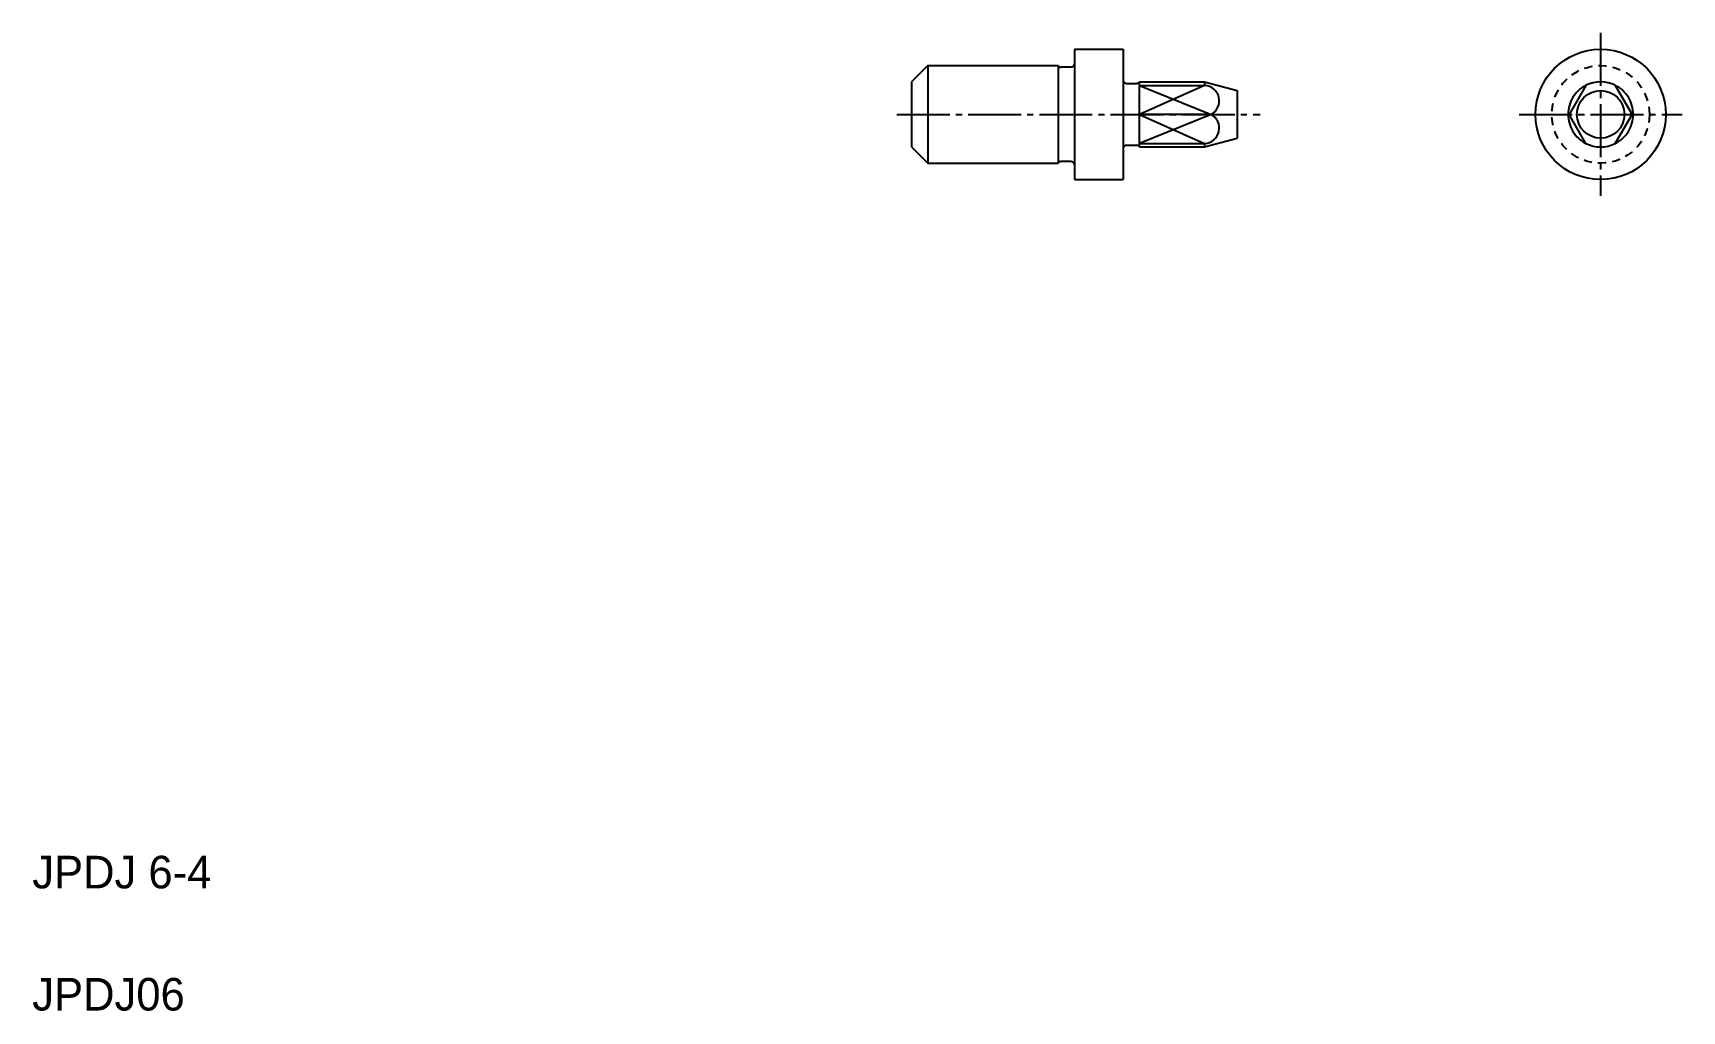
# Model space of a CAD drawing. Extents: x 5 to 106, y 5 to 65.
import ezdxf

# ---------------------------------------------------------------- set-up
doc = ezdxf.new("R2010")
doc.units = 0
doc.header["$LTSCALE"] = 0.25
for name, pattern in [('CENTER', [17.5, 13, -1.5, 1.5, -1.5]), ('DASHED', [3.5, 2, -1.5]), ('PHANTOM', [63.5, 31.75, -6.35, 6.35, -6.35, 6.35, -6.35])]:
    doc.linetypes.add(name, pattern=pattern)
doc.layers.get('0').update_dxf_attribs({"linetype": 'CONTINUOUS'})
doc.layers.add('CENTER', color=1, linetype='CENTER')
doc.styles.get("Standard").update_dxf_attribs({"font": 'txt', "height": 1.6})

msp = doc.modelspace()

# ---------------------------------------------------------------- linework, layer by layer
at = {"linetype": 'CONTINUOUS'}
for p, q in [((69.01, 64.02), (69.01, 56.02)), ((69.01, 64.02), (72.01, 64.02)), ((72.01, 64.02), (72.01, 56.02)), ((60.01, 63.02), (59.01, 62.02)), ((60.01, 63.02), (68.01, 63.02)), ((60.01, 63.02), (60.01, 57.02)), ((68.01, 63.02), (68.01, 57.02)), ((68.81, 62.92), (68.18, 62.92)), ((59.01, 62.02), (59.01, 58.02)), ((72.21, 61.92), (72.83, 61.92)), ((73.01, 62.02), (77.01, 62.02)), ((73.01, 58.02), (73.01, 62.02)), ((73.01, 61.8), (77.01, 61.8)), ((100.44, 61.8), (99.41, 60.02)), ((102.24, 61.8), (103.27, 60.02)), ((79.01, 61.48), (79.01, 58.55)), ((100.44, 58.23), (99.41, 60.02)), ((102.24, 58.23), (103.27, 60.02)), ((59.01, 58.02), (60.01, 57.02)), ((72.21, 58.12), (72.83, 58.12)), ((73.01, 58.23), (77.01, 58.23)), ((73.01, 58.02), (77.01, 58.02)), ((60.01, 57.02), (68.01, 57.02)), ((68.81, 57.12), (68.18, 57.12)), ((69.01, 56.02), (72.01, 56.02))]:
    msp.add_line(p, q, dxfattribs=at)
for p, q in [((69.01, 62.02), (69.01, 62.02)), ((77.01, 62.02), (79.01, 61.48)), ((77.01, 62.02), (77.01, 61.8)), ((69.01, 60.02), (69.01, 60.02)), ((77.41, 60.02), (73.01, 60.02)), ((77.01, 58.02), (79.01, 58.55)), ((77.01, 58.23), (77.01, 58.02))]:
    msp.add_line(p, q)
at = {"color": 3}
for p, q in [((73.01, 61.8), (77.41, 60.02)), ((77.01, 61.8), (73.01, 60.02)), ((77.41, 60.02), (73.01, 58.23)), ((73.01, 60.02), (77.01, 58.23))]:
    msp.add_line(p, q, dxfattribs=at)
at = {"linetype": 'CONTINUOUS'}
for radius in [4, 1.46]:
    msp.add_circle((101.34, 60.02), radius, dxfattribs=at)
at = {"color": 3, "linetype": 'DASHED'}
msp.add_circle((101.34, 60.02), 3, dxfattribs=at)
at = {"linetype": 'CONTINUOUS'}
for centre, radius, start, end in [((68.18, 63.12), 0.2, 210, 270), ((68.81, 63.12), 0.2, 270, 0), ((72.21, 62.12), 0.2, 180, 270), ((72.83, 62.12), 0.2, 270, 330), ((101.34, 60.02), 2, 63.2563, 116.7437), ((72.21, 57.92), 0.2, 90, 180), ((72.83, 57.92), 0.2, 30, 90), ((101.34, 60.02), 2, 243.2563, 296.7437), ((68.18, 56.92), 0.2, 90, 150), ((68.81, 56.92), 0.2, 0, 90)]:
    msp.add_arc(centre, radius, start, end, dxfattribs=at)
for centre, start, end in [((76.96, 60.85), 298.4539, 87.0174), ((76.96, 59.18), 272.9826, 61.5461)]:
    msp.add_arc(centre, 0.951, start, end)
at = {"color": 3, "linetype": 'PHANTOM'}
for start, end in [(116.7437, 243.2563), (296.7437, 63.2563)]:
    msp.add_arc((101.34, 60.02), 2, start, end, dxfattribs=at)
at = {"layer": 'CENTER', "color": 1, "linetype": 'CENTER'}
for p, q in [((101.34, 65.02), (101.34, 55.02)), ((58.11, 60.02), (80.42, 60.02)), ((96.34, 60.02), (106.34, 60.02))]:
    msp.add_line(p, q, dxfattribs=at)

# ---------------------------------------------------------------- texts
for s, p in [('JPDJ 6-4', (5, 12.5)), ('JPDJ06', (5, 5))]:
    msp.add_text(s, height=2).set_placement(p)

doc.saveas('drawing.dxf')
